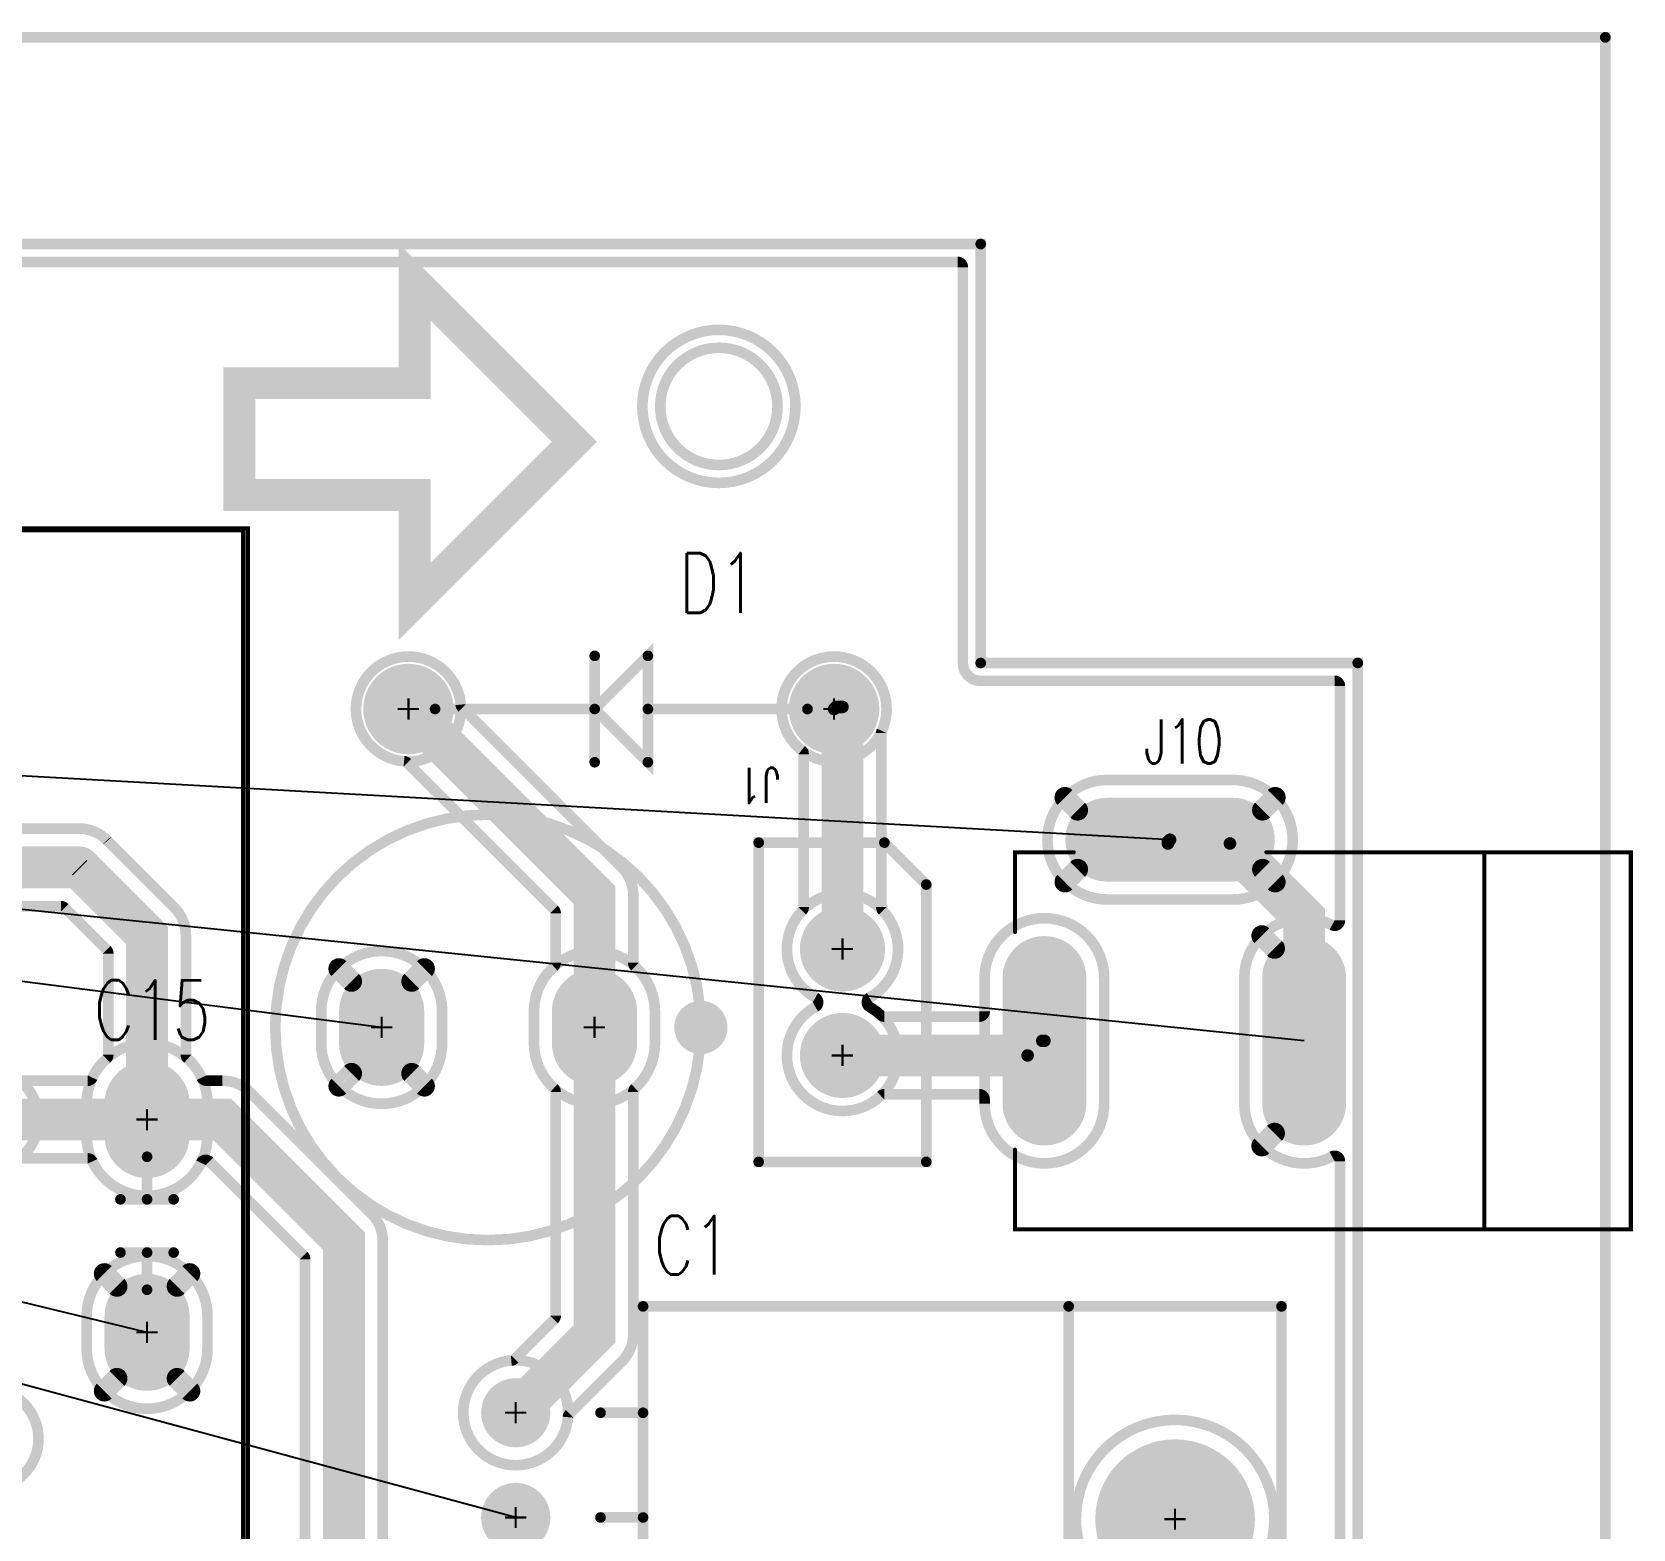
# Model space of a CAD drawing. Extents: x -6 to 155, y -5 to 91.
# Drawn here: x 101.35 to 139.57, y 55.33 to 91.06 of the extents above; entities that cross this region are included whole.
import ezdxf

# ---------------------------------------------------------------- set-up
doc = ezdxf.new("R2010")
doc.units = 0
for name, pattern in [('SIG_52', [2, 1, 1]), ('SIG_55', [2, 1, 1]), ('SIG_56', [2, 1, 1]), ('SIG_59', [2, 1, 1]), ('SIG_60', [2, 1, 1])]:
    doc.linetypes.add(name, pattern=pattern)
for name, color, linetype in [('2D_LINE_02', 4, 'CONTINUOUS'), ('2D_LINE_26', 3, 'CONTINUOUS'), ('2D_LINE_27', 6, 'CONTINUOUS'), ('BOARD_CUTOUT_00', 254, 'CONTINUOUS'), ('BOARD_OUTLINE_00', 254, 'CONTINUOUS'), ('COPPER_26', 3, 'CONTINUOUS'), ('DRIL_PLTE_THRU_01', 56, 'CONTINUOUS'), ('DRIL_PLTE_THRU_02', 136, 'CONTINUOUS'), ('DRIL_SYMBOL', 254, 'CONTINUOUS'), ('LINK_00', 6, 'CONTINUOUS'), ('PADS_BOT', 4, 'CONTINUOUS'), ('PADS_INNER', 2, 'CONTINUOUS'), ('PADS_TOP', 2, 'CONTINUOUS'), ('PART_NAME_01', 254, 'CONTINUOUS'), ('PART_TOP_2DLINE_00', 3, 'CONTINUOUS'), ('POUR_OUTLINE_01', 56, 'CONTINUOUS'), ('POUR_OUTLINE_02', 136, 'CONTINUOUS'), ('POUR_PADTHERM_02', 136, 'CONTINUOUS'), ('POUR_VOID_01', 56, 'CONTINUOUS'), ('POUR_VOID_02', 136, 'CONTINUOUS'), ('TRACE_01', 2, 'CONTINUOUS'), ('TRACE_02', 4, 'CONTINUOUS')]:
    doc.layers.add(name, color=color, linetype=linetype)
doc.styles.add('W0$12', font='simplex', dxfattribs={"width": 0.75})
doc.styles.add('W0$127', font='simplex', dxfattribs={"width": 0.75})
doc.styles.add('W0$2', font='simplex', dxfattribs={"width": 0.75})
doc.styles.add('W0$2032', font='simplex', dxfattribs={"width": 0.75})

# ---------------------------------------------------------------- blocks, each defined once
blk = doc.blocks.new('SMOOTH_0$254')
at = {"const_width": 0.127}
blk.add_lwpolyline([(-0.0635, 0, 1), (0.0635, 0, 1)], format="xyb", close=True, dxfattribs=at)
blk = doc.blocks.new('BOARD_16')
at = {"layer": 'BOARD_CUTOUT_00', "const_width": 0.254}
blk.add_lwpolyline([(196.35, -58.475, 1), (193.55, -58.475, 1)], format="xyb", close=True, dxfattribs=at)
at = {"layer": 'BOARD_OUTLINE_00', "const_width": 0.254}
blk.add_lwpolyline([(77.2, -62.6), (87.2, -62.6), (87.2, -54.6), (201.2, -54.6), (201.2, -64.6), (210.2, -64.6), (210.2, -132.26), (201.2, -132.26), (201.2, -140.6), (87.2, -140.6), (87.2, -132.6), (77.2, -132.6)], close=True, dxfattribs=at)
at = {"layer": 'BOARD_OUTLINE_00'}
for p in [(201.2, -54.6), (201.2, -64.6), (210.2, -64.6)]:
    blk.add_blockref('SMOOTH_0$254', p, dxfattribs=at)
blk = doc.blocks.new('SMOOTH_0$1')
at = {"const_width": 0.05}
blk.add_lwpolyline([(-0.025, 0, 1), (0.025, 0, 1)], format="xyb", close=True, dxfattribs=at)
blk = doc.blocks.new('DRAWING_17')
at = {"layer": '2D_LINE_02', "const_width": 0.1}
blk.add_lwpolyline([(0.545, 0), (78.475, 0), (78.475, -36.475), (0.545, -36.475)], close=True, dxfattribs=at)
at = {"layer": '2D_LINE_02'}
blk.add_blockref('SMOOTH_0$1', (78.475, 0), dxfattribs=at)
blk = doc.blocks.new('DRAWING_39')
at = {"layer": '2D_LINE_26', "const_width": 0.1}
blk.add_lwpolyline([(-2, 0), (78.475, 0), (78.475, -36.475), (-2, -36.475)], close=True, dxfattribs=at)
at = {"layer": '2D_LINE_26'}
blk.add_blockref('SMOOTH_0$1', (78.475, 0), dxfattribs=at)
blk = doc.blocks.new('DRAWING_40')
at = {"layer": '2D_LINE_27', "const_width": 0.254}
blk.add_lwpolyline([(6.5, -3.5), (151.5, -3.5), (151.5, -99.5), (6.5, -99.5)], close=True, dxfattribs=at)
at = {"layer": '2D_LINE_27'}
blk.add_blockref('SMOOTH_0$254', (151.5, -3.5), dxfattribs=at)
blk = doc.blocks.new('SMOOTH_0$762')
at = {"const_width": 0.381}
blk.add_lwpolyline([(-0.1905, 0, 1), (0.1905, 0, 1)], format="xyb", close=True, dxfattribs=at)
blk = doc.blocks.new('COPPER_42')
at = {"layer": 'COPPER_26', "const_width": 0.762}
blk.add_lwpolyline([(0, 0), (-3.81, 3.81), (-3.81, 1.4), (-8, 1.4), (-8, -1.27), (-3.81, -1.27), (-3.81, -3.81)], close=True, dxfattribs=at)
at = {"layer": 'COPPER_26'}
for p in [(-3.81, 3.81), (-8, 1.4), (-3.81, 1.4), (0, 0), (-8, -1.27), (-3.81, -1.27), (-3.81, -3.81)]:
    blk.add_blockref('SMOOTH_0$762', p, dxfattribs=at)
blk = doc.blocks.new('POUR_VOID_150')
at = {"layer": 'POUR_VOID_02', "const_width": 0.254}
blk.add_lwpolyline([(122.331, 51.5, 1), (124.709, 51.5, 1)], format="xyb", close=True, dxfattribs=at)
blk = doc.blocks.new('POUR_VOID_149')
at = {"layer": 'POUR_VOID_02', "const_width": 0.254}
blk.add_lwpolyline([(122.331, 43.88, 1), (124.709, 43.88, 1)], format="xyb", close=True, dxfattribs=at)
blk = doc.blocks.new('POUR_VOID_126')
at = {"layer": 'POUR_VOID_02', "const_width": 0.254}
blk.add_lwpolyline([(115.712, 58.447), (125.68, 58.447, -0.202402), (126.344, 58.167, 0.006709), (126.347, 58.164, -0.003354), (126.355, 58.155), (127.955, 56.555, -0.198912), (128.227, 55.9), (128.227, 53.045, 0.211779), (128.269, 52.95, -0.211779), (128.743, 51.881), (128.743, 51.119, -1), (125.857, 51.119), (125.857, 51.881, -0.211779), (126.331, 52.95, 0.211779), (126.373, 53.045), (126.373, 55.463, 0.198912), (126.336, 55.553), (125.333, 56.556, 0.198912), (125.243, 56.593), (115.5, 56.593, -0.026741)], format="xyb", dxfattribs=at)
blk = doc.blocks.new('POUR_VOID_125')
at = {"layer": 'POUR_VOID_02', "const_width": 0.254}
blk.add_lwpolyline([(128.743, 46.801), (128.743, 46.039, -1), (125.857, 46.039), (125.857, 46.801, -1)], format="xyb", close=True, dxfattribs=at)
blk = doc.blocks.new('POUR_VOID_120')
at = {"layer": 'POUR_VOID_02', "const_width": 0.254}
blk.add_lwpolyline([(132.287, 61.3, 1), (134.793, 61.3, 1)], format="xyb", close=True, dxfattribs=at)
blk = doc.blocks.new('POUR_VOID_119')
at = {"layer": 'POUR_VOID_02', "const_width": 0.254}
blk.add_lwpolyline([(134.343, 54.081), (134.343, 53.319, -1), (131.457, 53.319), (131.457, 54.081, -1)], format="xyb", close=True, dxfattribs=at)
blk = doc.blocks.new('POUR_VOID_114')
at = {"layer": 'POUR_VOID_02', "const_width": 0.254}
blk.add_lwpolyline([(139.123, 68.525, 1), (142.777, 68.525, 1)], format="xyb", close=True, dxfattribs=at)
blk = doc.blocks.new('POUR_VOID_113')
at = {"layer": 'POUR_VOID_02', "const_width": 0.254}
blk.add_lwpolyline([(139.423, 54.081), (139.423, 53.319, -1), (136.537, 53.319), (136.537, 54.081, -1)], format="xyb", close=True, dxfattribs=at)
blk = doc.blocks.new('POUR_VOID_112')
at = {"layer": 'POUR_VOID_02', "const_width": 0.254}
blk.add_lwpolyline([(134.847, 44.5, 1), (137.353, 44.5, 1)], format="xyb", close=True, dxfattribs=at)
blk = doc.blocks.new('POUR_VOID_107')
at = {"layer": 'POUR_VOID_02', "const_width": 0.254}
blk.add_lwpolyline([(142.447, 61.3, 1), (144.953, 61.3, 1)], format="xyb", close=True, dxfattribs=at)
blk = doc.blocks.new('POUR_VOID_106')
at = {"layer": 'POUR_VOID_02', "const_width": 0.254}
blk.add_lwpolyline([(143.254, 54.411, -3.847588), (144.546, 54.411, 0.587425), (144.546, 54.189, -3.847588), (143.254, 54.189, 0.587425)], format="xyb", close=True, dxfattribs=at)
blk = doc.blocks.new('POUR_VOID_102')
at = {"layer": 'POUR_VOID_02', "const_width": 0.254}
blk.add_lwpolyline([(153.22, 59.607, -1), (153.22, 56.753), (150.22, 56.753, -1), (150.22, 59.607)], format="xyb", close=True, dxfattribs=at)
blk = doc.blocks.new('POUR_VOID_101')
at = {"layer": 'POUR_VOID_02', "const_width": 0.254}
blk.add_lwpolyline([(150.147, 54.88), (150.147, 51.88, -1), (147.293, 51.88), (147.293, 54.88, -1)], format="xyb", close=True, dxfattribs=at)
blk = doc.blocks.new('POUR_VOID_100')
at = {"layer": 'POUR_VOID_02', "const_width": 0.254}
blk.add_lwpolyline([(149.47, 41.96, 1), (154.21, 41.96, 1)], format="xyb", close=True, dxfattribs=at)
blk = doc.blocks.new('POUR_OUTLINE_98')
at = {"layer": 'POUR_OUTLINE_02', "const_width": 0.254}
blk.add_lwpolyline([(33.754, -13.173), (146.646, -13.173, 0.414214), (146.773, -13.046), (146.773, -5.26, -0.414214), (147.2, -4.833), (155.646, -4.833, 0.414214), (155.773, -4.706), (155.773, 50.506, 0.564943), (155.587, 50.618, -0.564943), (153.493, 51.88), (153.493, 54.88, -0.564943), (155.587, 56.142, 0.564943), (155.773, 56.254), (155.773, 61.846, 0.414214), (155.646, 61.973), (147.2, 61.973, -0.414214), (146.773, 62.4), (146.773, 71.846, 0.414214), (146.646, 71.973), (33.754, 71.973, 0.414214)], format="xyb", dxfattribs=at)
for name in ['POUR_VOID_126', 'POUR_VOID_114', 'POUR_VOID_120', 'POUR_VOID_107', 'POUR_VOID_102', 'POUR_VOID_106', 'POUR_VOID_101', 'POUR_VOID_119', 'POUR_VOID_113', 'POUR_VOID_150', 'POUR_VOID_125', 'POUR_VOID_112', 'POUR_VOID_149', 'POUR_VOID_100']:
    blk.add_blockref(name, (0, 0))
blk = doc.blocks.new('POUR_PADTHERM_180')
at = {"layer": 'POUR_PADTHERM_02', "const_width": 0.25}
for points in [[(126.191, 47.733), (126.493, 47.431, 1), (126.67, 47.608), (126.368, 47.91, 1), (126.191, 47.733)], [(128.232, 47.91), (127.93, 47.608, 1), (128.107, 47.431), (128.409, 47.733, 1), (128.232, 47.91)], [(126.368, 44.93), (126.67, 45.232, 1), (126.493, 45.409), (126.191, 45.107, 1), (126.368, 44.93)], [(128.409, 45.107), (128.107, 45.409, 1), (127.93, 45.232), (128.232, 44.93, 1), (128.409, 45.107)]]:
    blk.add_lwpolyline(points, format="xyb", dxfattribs=at)
blk = doc.blocks.new('POUR_PADTHERM_202')
at = {"layer": 'POUR_PADTHERM_02', "const_width": 0.25}
for points in [[(131.791, 55.013), (132.093, 54.711, 1), (132.27, 54.888), (131.968, 55.19, 1), (131.791, 55.013)], [(133.832, 55.19), (133.53, 54.888, 1), (133.707, 54.711), (134.009, 55.013, 1), (133.832, 55.19)], [(131.968, 52.21), (132.27, 52.512, 1), (132.093, 52.689), (131.791, 52.387, 1), (131.968, 52.21)], [(134.009, 52.387), (133.707, 52.689, 1), (133.53, 52.512), (133.832, 52.21, 1), (134.009, 52.387)]]:
    blk.add_lwpolyline(points, format="xyb", dxfattribs=at)
blk = doc.blocks.new('POUR_PADTHERM_204')
at = {"layer": 'POUR_PADTHERM_02'}
for points in [[(136.1, 42.8255), (136.1, 42.8255, 1), (136.1, 42.8255), (136.1, 42.8255, 1), (136.1, 42.8255)], [(135.2745, 42), (135.2745, 42, 1), (135.2745, 42), (135.2745, 42, 1), (135.2745, 42)], [(136.9255, 42), (136.9255, 42, 1), (136.9255, 42), (136.9255, 42, 1), (136.9255, 42)], [(136.1, 41.1745), (136.1, 41.1745, 1), (136.1, 41.1745), (136.1, 41.1745, 1), (136.1, 41.1745)]]:
    blk.add_lwpolyline(points, format="xyb", dxfattribs=at)
blk = doc.blocks.new('POUR_PADTHERM_206')
at = {"layer": 'POUR_PADTHERM_02', "const_width": 0.25}
for points in [[(149.123, 59.101), (149.424, 58.799, 1), (149.601, 58.976), (149.299, 59.278, 1), (149.123, 59.101)], [(154.141, 59.278), (153.839, 58.976, 1), (154.015, 58.799), (154.317, 59.101, 1), (154.141, 59.278)], [(149.299, 57.083), (149.601, 57.385, 1), (149.424, 57.561), (149.123, 57.259, 1), (149.299, 57.083)], [(154.317, 57.259), (154.015, 57.561, 1), (153.839, 57.385), (154.141, 57.083, 1), (154.317, 57.259)]]:
    blk.add_lwpolyline(points, format="xyb", dxfattribs=at)
blk = doc.blocks.new('POUR_PADTHERM_207')
at = {"layer": 'POUR_PADTHERM_02', "const_width": 0.25}
for points in [[(153.822, 55.801), (154.124, 55.499, 1), (154.301, 55.675), (153.999, 55.977, 1), (153.822, 55.801)], [(153.999, 50.783), (154.301, 51.085, 1), (154.124, 51.261), (153.822, 50.959, 1), (153.999, 50.783)]]:
    blk.add_lwpolyline(points, format="xyb", dxfattribs=at)
blk = doc.blocks.new('POUR_HEADER_0')
for name in ['POUR_OUTLINE_98', 'POUR_PADTHERM_206', 'POUR_PADTHERM_207', 'POUR_PADTHERM_202', 'POUR_PADTHERM_180', 'POUR_PADTHERM_204']:
    blk.add_blockref(name, (-33.2, -64.3))
blk = doc.blocks.new('POUR_VOID_61')
at = {"layer": 'POUR_VOID_01', "const_width": 0.254}
blk.add_lwpolyline([(144.663, 30.981), (144.663, 30.219, -0.493238), (142.846, 28.825, 0.268029), (142.723, 28.792), (141.055, 27.125, -0.198912), (140.4, 26.853), (138.318, 26.853, 0.289662), (138.204, 26.78, -0.362164), (136.526, 26.005, 0.268029), (136.403, 25.972), (136.175, 25.745, -0.198912), (135.52, 25.473), (127.957, 25.473, 0.198912), (127.867, 25.436), (126.284, 23.853, 0.198912), (126.247, 23.763), (126.247, 22.888, 0.161887), (126.272, 22.812, -1.208665), (124.173, 21.788, 0.764635), (123.927, 21.788, -0.187436), (123.416, 21.095, 0.257032), (123.357, 20.988), (123.357, 20.526, 0.198912), (123.394, 20.436), (123.89, 19.941, 0.198912), (123.98, 19.904), (125.062, 19.904, -0.414214), (125.489, 19.477), (125.489, 19.419, 0.414214), (125.616, 19.292), (125.884, 19.292, 0.414214), (126.011, 19.419), (126.011, 19.477, -0.414214), (126.438, 19.904), (127.962, 19.904, -0.414214), (128.389, 19.477), (128.389, 17.953, -0.414214), (127.962, 17.525), (126.438, 17.525, -0.414214), (126.011, 17.953), (126.011, 18.01, 0.414214), (125.884, 18.137), (125.616, 18.137, 0.414214), (125.489, 18.01), (125.489, 17.953, -0.414214), (125.062, 17.525), (123.538, 17.525, -0.011297), (123.519, 17.526, 0.684644), (123.423, 17.309), (124.221, 16.512, 0.198912), (124.311, 16.475), (125.062, 16.475, -0.414214), (125.489, 16.047), (125.489, 14.524, -0.414214), (125.062, 14.096), (123.538, 14.096, -0.414214), (123.111, 14.524), (123.111, 15.654, 0.198912), (123.074, 15.744), (121.35, 17.468, 0.086184), (121.314, 17.493, -1.420303), (122.282, 18.461, 0.086184), (122.307, 18.425), (122.895, 17.838, 0.684644), (123.111, 17.933, -0.011297), (123.111, 17.953), (123.111, 19.035, 0.198912), (123.074, 19.125), (122.519, 19.679, 0.066102), (122.493, 19.7, -0.268546), (122.203, 20.2), (122.203, 20.988, 0.257032), (122.144, 21.095, -0.187436), (121.633, 21.788, 0.764635), (121.387, 21.788, -0.187436), (120.876, 21.095, 0.257032), (120.817, 20.988), (120.817, 20.355, -0.198912), (120.648, 19.946), (119.726, 19.025, 0.198912), (119.689, 18.935), (119.689, 18.294, 0.198912), (119.726, 18.204), (121.908, 16.023, -0.198912), (122.077, 15.614), (122.077, 14.092, 0.198912), (122.114, 14.002), (122.702, 13.414, 0.198912), (122.792, 13.377), (133.269, 13.377, 0.414214), (133.396, 13.504), (133.396, 13.562, -0.414214), (133.823, 13.989), (135.347, 13.989, -0.414214), (135.775, 13.562), (135.775, 12.038, -0.414214), (135.347, 11.611), (133.823, 11.611, -0.414214), (133.396, 12.038), (133.396, 12.096, 0.414214), (133.269, 12.223), (122.5, 12.223, -0.198912), (122.092, 12.392), (121.092, 13.392, -0.198912), (120.923, 13.8), (120.923, 15.323, 0.198912), (120.886, 15.413), (118.91, 17.388, 0.198912), (118.82, 17.425), (117.738, 17.425, -0.414214), (117.311, 17.852), (117.311, 17.91, 0.414214), (117.184, 18.037), (116.716, 18.037, 0.414214), (116.589, 17.91), (116.589, 17.852, -0.414214), (116.162, 17.425), (114.638, 17.425, -0.414214), (114.211, 17.852), (114.211, 19.377, -0.414214), (114.638, 19.804), (116.162, 19.804, -0.414214), (116.589, 19.377), (116.589, 19.319, 0.414214), (116.716, 19.192), (117.184, 19.192, 0.414214), (117.311, 19.319), (117.311, 19.377, -0.414214), (117.738, 19.804), (118.82, 19.804, 0.198912), (118.91, 19.841), (119.626, 20.556, 0.198912), (119.663, 20.646), (119.663, 20.988, 0.257032), (119.604, 21.095, -0.158862), (119.134, 21.663, 0.827623), (118.889, 21.617), (118.889, 21.338, -0.414214), (118.462, 20.911), (116.938, 20.911, -0.414214), (116.511, 21.338), (116.511, 22.42, 0.198912), (116.474, 22.51), (115.777, 23.207, 0.310382), (115.635, 23.233, -0.104987), (115.462, 23.196), (113.938, 23.196, -0.414214), (113.511, 23.623), (113.511, 24.706, 0.198912), (113.474, 24.796), (111.992, 26.277, -0.198912), (111.823, 26.686), (111.823, 31.415, -0.198912), (111.992, 31.823), (113.277, 33.108, -0.198912), (113.686, 33.277), (117.708, 33.277, 0.198912), (117.798, 33.314), (118.986, 34.502, 0.198912), (119.023, 34.592), (119.023, 38.808, 0.198912), (118.986, 38.898), (117.158, 40.726, 0.198912), (117.068, 40.763), (117.012, 40.763, 0.257032), (116.905, 40.704, -0.187436), (116.212, 40.193, 0.764635), (116.212, 39.947, -7.497387), (115.588, 39.947, 0.764635), (115.588, 40.193, -0.764634), (115.588, 42.487, 0.764635), (115.588, 42.733, -0.764634), (115.588, 45.027, 0.764635), (115.588, 45.273, -7.497387), (116.212, 45.273, 0.764635), (116.212, 45.027, -0.764634), (116.212, 42.733, 0.764635), (116.212, 42.487, -0.187436), (116.905, 41.976, 0.257032), (117.012, 41.917), (117.36, 41.917, -0.198912), (117.768, 41.748), (120.008, 39.508, -0.198912), (120.177, 39.1), (120.177, 34.3, -0.198912), (120.008, 33.892), (118.408, 32.292, -0.198912), (118, 32.123), (113.977, 32.123, 0.198912), (113.887, 32.086), (113.014, 31.213, 0.198912), (112.977, 31.123), (112.977, 26.977, 0.198912), (113.014, 26.887), (114.29, 25.612, 0.198912), (114.38, 25.575), (115.462, 25.575, -0.414214), (115.889, 25.148), (115.889, 24.78, 0.198912), (115.926, 24.69), (117.29, 23.326, 0.198912), (117.38, 23.289), (118.462, 23.289, -0.414214), (118.889, 22.862), (118.889, 22.583, 0.827623), (119.134, 22.537, -0.361639), (120.469, 23.267, 0.740503), (120.583, 23.481), (116.864, 27.2, 0.198912), (116.774, 27.237), (116.016, 27.237, 0.414214), (115.889, 27.11), (115.889, 27.052, -0.414214), (115.462, 26.625), (113.938, 26.625, -0.414214), (113.511, 27.052), (113.511, 28.576, -0.414214), (113.938, 29.004), (115.462, 29.004, -0.414214), (115.889, 28.576), (115.889, 28.519, 0.414214), (116.016, 28.392), (117.066, 28.392, -0.043622), (117.166, 28.383, 0.20296), (117.262, 28.405, 0.202959), (117.326, 28.329, -0.079392), (117.474, 28.223), (122.402, 23.294, 0.257031), (122.519, 23.26, -0.401311), (123.927, 22.412, 0.764635), (124.173, 22.412, -0.094476), (124.368, 22.812, 0.161887), (124.393, 22.888), (124.393, 24.2, -0.198912), (124.665, 24.855), (126.865, 27.055, -0.198912), (127.52, 27.327), (135.083, 27.327, 0.198912), (135.173, 27.364), (135.42, 27.611, 0.198912), (135.457, 27.701), (135.457, 28.161, -0.799842), (138.204, 28.78, 0.289662), (138.318, 28.707), (139.963, 28.707, 0.198912), (140.053, 28.744), (141.74, 30.431, 0.198912), (141.777, 30.521), (141.777, 30.679, 0.198912), (141.74, 30.769), (135.445, 37.065, -0.198912), (135.173, 37.72), (135.173, 38.366, 0.414214), (135.046, 38.493), (133.378, 38.493, 0.274222), (133.266, 38.427, -0.776655), (130.557, 39.119), (130.557, 39.881, -0.211779), (131.031, 40.95, 0.211779), (131.073, 41.045), (131.073, 48.163, 0.198912), (131.036, 48.253), (128.79, 50.499, 0.510166), (128.587, 50.467, -0.623255), (125.996, 50.5, 0.289662), (125.882, 50.573), (124.308, 50.573, 0.161887), (124.232, 50.548, -1.996199), (124.232, 52.452, 0.161887), (124.308, 52.427), (125.882, 52.427, 0.289662), (125.996, 52.5, -0.632384), (128.604, 52.5, 0.289662), (128.718, 52.427), (129.1, 52.427, -0.198912), (129.755, 52.155), (132.655, 49.255, -0.198912), (132.927, 48.6), (132.927, 41.045, 0.211779), (132.969, 40.95, -0.112334), (133.336, 40.426, 0.304815), (133.454, 40.347), (135.21, 40.347, 0.177126), (135.292, 40.377, -0.91919), (137.057, 38.612, 0.177126), (137.027, 38.53), (137.027, 38.157, 0.198912), (137.064, 38.067), (142.723, 32.408, 0.268029), (142.846, 32.375, -0.493238)], format="xyb", close=True, dxfattribs=at)
blk = doc.blocks.new('POUR_VOID_51')
at = {"layer": 'POUR_VOID_01', "const_width": 0.254}
blk.add_lwpolyline([(134.343, 54.081), (134.343, 53.319, -1), (131.457, 53.319), (131.457, 54.081, -1)], format="xyb", close=True, dxfattribs=at)
blk = doc.blocks.new('POUR_VOID_48')
at = {"layer": 'POUR_VOID_01', "const_width": 0.254}
blk.add_lwpolyline([(122.331, 43.88, 1), (124.709, 43.88, 1)], format="xyb", close=True, dxfattribs=at)
blk = doc.blocks.new('POUR_VOID_46')
at = {"layer": 'POUR_VOID_01', "const_width": 0.254}
blk.add_lwpolyline([(128.743, 46.801), (128.743, 46.039, -1), (125.857, 46.039), (125.857, 46.801, -1)], format="xyb", close=True, dxfattribs=at)
blk = doc.blocks.new('POUR_VOID_28')
at = {"layer": 'POUR_VOID_01', "const_width": 0.254}
blk.add_lwpolyline([(139.123, 68.525, 1), (142.777, 68.525, 1)], format="xyb", close=True, dxfattribs=at)
blk = doc.blocks.new('POUR_VOID_27')
at = {"layer": 'POUR_VOID_01', "const_width": 0.254}
blk.add_lwpolyline([(139.423, 54.081), (139.423, 53.319, -0.211779), (138.949, 52.25, 0.211779), (138.907, 52.155), (138.907, 46.38, -0.198912), (138.635, 45.725), (137.385, 44.474, 0.177127), (137.348, 44.395, -2.153226), (135.995, 45.748, 0.177127), (136.074, 45.785), (137.016, 46.727, 0.198912), (137.053, 46.817), (137.053, 52.155, 0.211779), (137.011, 52.25, -0.211779), (136.537, 53.319), (136.537, 54.081, -0.211779), (137.011, 55.15, 0.211779), (137.053, 55.245), (137.053, 56.423, 0.198912), (137.016, 56.513), (133.514, 60.015, 0.177127), (133.435, 60.052, -2.153226), (134.788, 61.405, 0.177127), (134.825, 61.326), (138.635, 57.515, -0.198912), (138.907, 56.86), (138.907, 55.245, 0.211779), (138.949, 55.15, -0.211779)], format="xyb", close=True, dxfattribs=at)
blk = doc.blocks.new('POUR_VOID_26')
at = {"layer": 'POUR_VOID_01', "const_width": 0.254}
blk.add_lwpolyline([(153.22, 59.607, -1), (153.22, 56.753), (150.22, 56.753, -1), (150.22, 59.607)], format="xyb", close=True, dxfattribs=at)
blk = doc.blocks.new('POUR_VOID_25')
at = {"layer": 'POUR_VOID_01', "const_width": 0.254}
blk.add_lwpolyline([(150.147, 54.88), (150.147, 51.88, -1), (147.293, 51.88), (147.293, 51.976, 0.414214), (147.166, 52.103), (144.902, 52.103, 0.192296), (144.814, 52.068, -1.134293), (143.254, 54.189, 0.587425), (143.254, 54.411, -0.489904), (142.938, 56.484, 0.192296), (142.973, 56.572), (142.973, 60.217, 0.229729), (142.925, 60.316, -2.058984), (144.839, 60.778, 0.10788), (144.827, 60.725), (144.827, 56.572, 0.192296), (144.862, 56.484, -0.489904), (144.546, 54.411, 0.587425), (144.546, 54.189, -0.062922), (144.814, 53.992, 0.192296), (144.902, 53.957), (147.166, 53.957, 0.414214), (147.293, 54.084), (147.293, 54.88, -1)], format="xyb", close=True, dxfattribs=at)
blk = doc.blocks.new('POUR_VOID_24')
at = {"layer": 'POUR_VOID_01', "const_width": 0.254}
blk.add_lwpolyline([(149.47, 41.96, 1), (154.21, 41.96, 1)], format="xyb", close=True, dxfattribs=at)
blk = doc.blocks.new('POUR_OUTLINE_22')
at = {"layer": 'POUR_OUTLINE_01', "const_width": 0.254}
blk.add_lwpolyline([(33.754, -13.173), (146.646, -13.173, 0.414214), (146.773, -13.046), (146.773, -5.26, -0.414214), (147.2, -4.833), (155.646, -4.833, 0.414214), (155.773, -4.706), (155.773, 50.506, 0.564943), (155.587, 50.618, -0.564943), (153.493, 51.88), (153.493, 54.88, -0.564943), (155.587, 56.142, 0.564943), (155.773, 56.254), (155.773, 61.846, 0.414214), (155.646, 61.973), (147.2, 61.973, -0.414214), (146.773, 62.4), (146.773, 71.846, 0.414214), (146.646, 71.973), (33.754, 71.973, 0.414214)], format="xyb", dxfattribs=at)
for name in ['POUR_VOID_28', 'POUR_VOID_27', 'POUR_VOID_25', 'POUR_VOID_26', 'POUR_VOID_51', 'POUR_VOID_61', 'POUR_VOID_46', 'POUR_VOID_48', 'POUR_VOID_24']:
    blk.add_blockref(name, (0, 0))
blk = doc.blocks.new('POUR_HEADER_1')
blk.add_blockref('POUR_OUTLINE_22', (-32.3, -65.7))
blk = doc.blocks.new('PART_BODY_TOP_18')
at = {"layer": 'PART_TOP_2DLINE_00', "const_width": 0.1}
for points in [[(-2.599944, 0.700024), (-4.500118, 0.700024), (-4.500118, -13.999972), (4.500118, -13.999972), (4.500118, -5.299964)], [(4.500118, -0.700024), (4.500118, 0.700024), (2.599944, 0.700024)], [(-4.500118, -10.500106), (4.500118, -10.500106)]]:
    blk.add_lwpolyline(points, dxfattribs=at)
at = {"layer": 'PART_TOP_2DLINE_00'}
for p in [(-4.500118, 0.700024), (-2.599944, 0.700024), (2.599944, 0.700024), (4.500118, 0.700024), (4.500118, -0.700024), (4.500118, -5.299964), (-4.500118, -10.500106), (4.500118, -10.500106), (-4.500118, -13.999972), (4.500118, -13.999972)]:
    blk.add_blockref('SMOOTH_0$1', p, dxfattribs=at)
blk = doc.blocks.new('DRIL_SLOT_0003900137000000000')
at = {"const_width": 0.5}
blk.add_lwpolyline([(-1.25, -0.25), (1.25, -0.25, 1), (1.25, 0.25), (-1.25, 0.25, 1)], format="xyb", close=True, dxfattribs=at)
blk = doc.blocks.new('PAD_0')
at = {"const_width": 1}
blk.add_lwpolyline([(-1.5, -0.5), (1.5, -0.5, 1), (1.5, 0.5), (-1.5, 0.5, 1)], format="xyb", close=True, dxfattribs=at)
blk = doc.blocks.new('STK_TOP_8')
at = {"layer": 'DRIL_PLTE_THRU_01'}
blk.add_blockref('DRIL_SLOT_0003900137000000000', (0, 0), dxfattribs=at)
at = {"layer": 'DRIL_PLTE_THRU_02'}
blk.add_blockref('DRIL_SLOT_0003900137000000000', (0, 0), dxfattribs=at)
at = {"layer": 'PADS_BOT'}
blk.add_blockref('PAD_0', (0, 0), dxfattribs=at)
at = {"layer": 'PADS_INNER'}
blk.add_blockref('PAD_0', (0, 0), dxfattribs=at)
at = {"layer": 'PADS_TOP'}
blk.add_blockref('PAD_0', (0, 0), dxfattribs=at)
blk = doc.blocks.new('DRIL_SLOT_0003900137000000900')
at = {"const_width": 0.5}
blk.add_lwpolyline([(0.25, -1.25), (0.25, 1.25, 1), (-0.25, 1.25), (-0.25, -1.25, 1)], format="xyb", close=True, dxfattribs=at)
blk = doc.blocks.new('STK_TOP_9')
at = {"layer": 'DRIL_PLTE_THRU_01'}
blk.add_blockref('DRIL_SLOT_0003900137000000900', (0, 0), dxfattribs=at)
at = {"layer": 'DRIL_PLTE_THRU_02'}
blk.add_blockref('DRIL_SLOT_0003900137000000900', (0, 0), dxfattribs=at)
at = {"layer": 'PADS_BOT', "rotation": 90}
blk.add_blockref('PAD_0', (0, 0), dxfattribs=at)
at = {"layer": 'PADS_INNER', "rotation": 90}
blk.add_blockref('PAD_0', (0, 0), dxfattribs=at)
at = {"layer": 'PADS_TOP', "rotation": 90}
blk.add_blockref('PAD_0', (0, 0), dxfattribs=at)
blk = doc.blocks.new('SYM_TOP_3')
for name, p in [('STK_TOP_8', (0, 0)), ('PART_BODY_TOP_18', (0, 0)), ('STK_TOP_9', (4.800092, -2.999994)), ('STK_TOP_8', (0, -6.199886))]:
    blk.add_blockref(name, p)
blk = doc.blocks.new('PART_TOP_0')
blk.add_blockref('SYM_TOP_3', (0, 0))
at = {"layer": 'PART_NAME_01', "style": 'W0$2', "width": 0.75}
blk.add_text('J10', height=1.05, rotation=270, dxfattribs=at).set_placement((6.62, -2.38))
blk = doc.blocks.new('PART_BODY_TOP_25')
at = {"layer": 'PART_TOP_2DLINE_00', "const_width": 0.254}
blk.add_lwpolyline([(-2.54, 3.04), (7.62, 3.04), (7.62, 18.28), (-2.54, 18.28)], close=True, dxfattribs=at)
for points in [[(-2.54, 13.2), (7.62, 13.2)], [(0, 2.024), (0, 3.04)], [(2.5, 2.024), (2.5, 3.04)], [(5.08, 2.024), (5.08, 3.04)]]:
    blk.add_lwpolyline(points, dxfattribs=at)
at = {"layer": 'PART_TOP_2DLINE_00'}
for p in [(-2.54, 18.28), (7.62, 18.28), (-2.54, 13.2), (7.62, 13.2), (-2.54, 3.04), (0, 3.04), (2.5, 3.04), (5.08, 3.04), (7.62, 3.04), (0, 2.024), (2.5, 2.024), (5.08, 2.024)]:
    blk.add_blockref('SMOOTH_0$254', p, dxfattribs=at)
blk = doc.blocks.new('DRIL_SYMBOL_1$0414')
at = {"layer": 'DRIL_SYMBOL', "const_width": 0.0508}
for points in [[(-0.254, 0), (0.254, 0)], [(0, -0.254), (0, 0.254)]]:
    blk.add_lwpolyline(points, dxfattribs=at)
blk = doc.blocks.new('DRIL_HOLE_1$0414')
at = {"const_width": 0.5207}
blk.add_lwpolyline([(-0.26035, 0, 1), (0.26035, 0, 1)], format="xyb", close=True, dxfattribs=at)
blk.add_blockref('DRIL_SYMBOL_1$0414', (0, 0))
blk = doc.blocks.new('PAD_7')
at = {"const_width": 0.8255}
blk.add_lwpolyline([(0, -0.41275, 1), (0, 0.41275, 1)], format="xyb", close=True, dxfattribs=at)
blk = doc.blocks.new('STK_TOP_10')
at = {"layer": 'DRIL_PLTE_THRU_01'}
blk.add_blockref('DRIL_HOLE_1$0414', (0, 0), dxfattribs=at)
at = {"layer": 'DRIL_PLTE_THRU_02'}
blk.add_blockref('DRIL_HOLE_1$0414', (0, 0), dxfattribs=at)
at = {"layer": 'PADS_BOT'}
blk.add_blockref('PAD_7', (0, 0), dxfattribs=at)
at = {"layer": 'PADS_INNER'}
blk.add_blockref('PAD_7', (0, 0), dxfattribs=at)
at = {"layer": 'PADS_TOP'}
blk.add_blockref('PAD_7', (0, 0), dxfattribs=at)
blk = doc.blocks.new('DRIL_SYMBOL_3$81')
at = {"layer": 'DRIL_SYMBOL', "const_width": 0.0508}
for points in [[(-0.254, 0), (0.254, 0)], [(0, -0.254), (0, 0.254)]]:
    blk.add_lwpolyline(points, dxfattribs=at)
blk = doc.blocks.new('DRIL_HOLE_3$81')
at = {"const_width": 1.905}
blk.add_lwpolyline([(-0.9525, 0, 1), (0.9525, 0, 1)], format="xyb", close=True, dxfattribs=at)
blk.add_blockref('DRIL_SYMBOL_3$81', (0, 0))
blk = doc.blocks.new('PAD_8')
at = {"const_width": 1.905}
blk.add_lwpolyline([(0, -0.9525, 1), (0, 0.9525, 1)], format="xyb", close=True, dxfattribs=at)
blk = doc.blocks.new('STK_TOP_11')
at = {"layer": 'DRIL_PLTE_THRU_01'}
blk.add_blockref('DRIL_HOLE_3$81', (0, 0), dxfattribs=at)
at = {"layer": 'DRIL_PLTE_THRU_02'}
blk.add_blockref('DRIL_HOLE_3$81', (0, 0), dxfattribs=at)
at = {"layer": 'PADS_BOT'}
blk.add_blockref('PAD_8', (0, 0), dxfattribs=at)
at = {"layer": 'PADS_INNER'}
blk.add_blockref('PAD_8', (0, 0), dxfattribs=at)
at = {"layer": 'PADS_TOP'}
blk.add_blockref('PAD_8', (0, 0), dxfattribs=at)
blk = doc.blocks.new('SYM_TOP_10')
for name, p in [('PART_BODY_TOP_25', (0, 0)), ('STK_TOP_11', (2.54, 15.74)), ('STK_TOP_10', (0, 0)), ('STK_TOP_10', (2.5, 0)), ('STK_TOP_10', (5.08, 0))]:
    blk.add_blockref(name, p)
blk = doc.blocks.new('PART_TOP_8')
blk.add_blockref('SYM_TOP_10', (0, 0))
at = {"layer": 'PART_NAME_01', "style": 'W0$2', "width": 0.75}
blk.add_text('U1', height=1.05, rotation=90, dxfattribs=at).set_placement((9.8, 15.4))
blk = doc.blocks.new('PART_BODY_TOP_32')
at = {"layer": 'PART_TOP_2DLINE_00', "const_width": 0.254}
blk.add_lwpolyline([(3.81, 2), (3.81, -2), (-3.81, -2), (-3.81, 1), (-2.81, 2)], close=True, dxfattribs=at)
at = {"layer": 'PART_TOP_2DLINE_00'}
for p in [(-2.81, 2), (3.81, 2), (-3.81, 1), (-3.81, -2), (3.81, -2)]:
    blk.add_blockref('SMOOTH_0$254', p, dxfattribs=at)
blk = doc.blocks.new('DRIL_SYMBOL_0$9398')
at = {"layer": 'DRIL_SYMBOL', "const_width": 0.0508}
for points in [[(-0.254, 0), (0.254, 0)], [(0, -0.254), (0, 0.254)]]:
    blk.add_lwpolyline(points, dxfattribs=at)
blk = doc.blocks.new('DRIL_HOLE_0$9398')
at = {"const_width": 0.4699}
blk.add_lwpolyline([(-0.23495, 0, 1), (0.23495, 0, 1)], format="xyb", close=True, dxfattribs=at)
blk.add_blockref('DRIL_SYMBOL_0$9398', (0, 0))
blk = doc.blocks.new('PAD_3')
at = {"const_width": 1.016}
blk.add_lwpolyline([(0, -0.508, 1), (0, 0.508, 1)], format="xyb", close=True, dxfattribs=at)
blk = doc.blocks.new('PAD_10')
at = {"const_width": 0.9}
blk.add_lwpolyline([(0, -0.45, 1), (0, 0.45, 1)], format="xyb", close=True, dxfattribs=at)
blk = doc.blocks.new('STK_TOP_18')
at = {"layer": 'DRIL_PLTE_THRU_01'}
blk.add_blockref('DRIL_HOLE_0$9398', (0, 0), dxfattribs=at)
at = {"layer": 'DRIL_PLTE_THRU_02'}
blk.add_blockref('DRIL_HOLE_0$9398', (0, 0), dxfattribs=at)
at = {"layer": 'PADS_BOT'}
blk.add_blockref('PAD_10', (0, 0), dxfattribs=at)
at = {"layer": 'PADS_INNER'}
blk.add_blockref('PAD_3', (0, 0), dxfattribs=at)
at = {"layer": 'PADS_TOP'}
blk.add_blockref('PAD_10', (0, 0), dxfattribs=at)
blk = doc.blocks.new('SYM_TOP_17')
for name, p in [('PART_BODY_TOP_32', (0, 0)), ('STK_TOP_18', (-1.27, 0)), ('STK_TOP_18', (1.27, 0))]:
    blk.add_blockref(name, p)
blk = doc.blocks.new('PART_TOP_9')
blk.add_blockref('SYM_TOP_17', (0, 0))
at = {"layer": 'PART_NAME_01', "style": 'W0$12', "width": 0.75}
blk.add_text('J1', height=0.84, rotation=270, dxfattribs=at).set_placement((-5.6, -1.5))
blk = doc.blocks.new('PART_BODY_TOP_30')
at = {"layer": 'PART_TOP_2DLINE_00', "const_width": 0.254}
for points in [[(5.715, 0), (4.445, 1.27), (4.445, -1.27), (5.715, 0)], [(5.715, 1.27), (5.715, -1.27)], [(4.445, 0), (0.635, 0)], [(5.715, 0), (9.525, 0)]]:
    blk.add_lwpolyline(points, dxfattribs=at)
at = {"layer": 'PART_TOP_2DLINE_00'}
for p in [(4.445, 1.27), (5.715, 1.27), (0.635, 0), (4.445, 0), (5.715, 0), (5.715, 0), (5.715, 0), (9.525, 0), (4.445, -1.27), (5.715, -1.27)]:
    blk.add_blockref('SMOOTH_0$254', p, dxfattribs=at)
blk = doc.blocks.new('PAD_11')
at = {"const_width": 1.0795}
blk.add_lwpolyline([(0, -0.53975, 1), (0, 0.53975, 1)], format="xyb", close=True, dxfattribs=at)
blk = doc.blocks.new('STK_TOP_41')
at = {"layer": 'DRIL_PLTE_THRU_01'}
blk.add_blockref('DRIL_HOLE_1$0414', (0, 0), dxfattribs=at)
at = {"layer": 'DRIL_PLTE_THRU_02'}
blk.add_blockref('DRIL_HOLE_1$0414', (0, 0), dxfattribs=at)
at = {"layer": 'PADS_BOT'}
blk.add_blockref('PAD_7', (0, 0), dxfattribs=at)
at = {"layer": 'PADS_INNER'}
blk.add_blockref('PAD_11', (0, 0), dxfattribs=at)
at = {"layer": 'PADS_TOP'}
blk.add_blockref('PAD_7', (0, 0), dxfattribs=at)
blk = doc.blocks.new('SYM_TOP_15')
for name, p in [('PART_BODY_TOP_30', (0, 0)), ('STK_TOP_41', (0, 0)), ('STK_TOP_41', (10.16, 0))]:
    blk.add_blockref(name, p)
blk = doc.blocks.new('PART_TOP_10')
blk.add_blockref('SYM_TOP_15', (0, 0))
at = {"layer": 'PART_NAME_01', "style": 'W0$2032', "width": 0.75}
blk.add_text('D1', height=1.4224, rotation=180, dxfattribs=at).set_placement((3.7, -2.3))
blk = doc.blocks.new('PART_BODY_TOP_34')
at = {"layer": 'PART_TOP_2DLINE_00', "const_width": 0.254}
for points in [[(-2.54, 0, 1), (7.62, 0, 1)], [(7.112, 0, 1), (8.128, 0, 1)], [(7.239, 0, 1), (8.001, 0, 1)], [(7.366, 0, 1), (7.874, 0, 1)], [(7.493, 0, 1), (7.747, 0, 1)]]:
    blk.add_lwpolyline(points, format="xyb", close=True, dxfattribs=at)
blk = doc.blocks.new('DRIL_SYMBOL_1$0668')
at = {"layer": 'DRIL_SYMBOL', "const_width": 0.0508}
for points in [[(-0.254, 0), (0.254, 0)], [(0, -0.254), (0, 0.254)]]:
    blk.add_lwpolyline(points, dxfattribs=at)
blk = doc.blocks.new('DRIL_HOLE_1$0668')
at = {"const_width": 0.5334}
blk.add_lwpolyline([(-0.2667, 0, 1), (0.2667, 0, 1)], format="xyb", close=True, dxfattribs=at)
blk.add_blockref('DRIL_SYMBOL_1$0668', (0, 0))
blk = doc.blocks.new('PAD_1')
at = {"const_width": 0.762}
blk.add_lwpolyline([(0, -0.381, 1), (0, 0.381, 1)], format="xyb", close=True, dxfattribs=at)
blk = doc.blocks.new('PAD_12')
at = {"const_width": 1.016}
blk.add_lwpolyline([(-0.381, -0.508), (0.381, -0.508, 1), (0.381, 0.508), (-0.381, 0.508, 1)], format="xyb", close=True, dxfattribs=at)
blk = doc.blocks.new('STK_TOP_48')
at = {"layer": 'DRIL_PLTE_THRU_01'}
blk.add_blockref('DRIL_HOLE_1$0668', (0, 0), dxfattribs=at)
at = {"layer": 'DRIL_PLTE_THRU_02'}
blk.add_blockref('DRIL_HOLE_1$0668', (0, 0), dxfattribs=at)
at = {"layer": 'PADS_BOT', "rotation": 90}
blk.add_blockref('PAD_12', (0, 0), dxfattribs=at)
at = {"layer": 'PADS_INNER'}
blk.add_blockref('PAD_1', (0, 0), dxfattribs=at)
at = {"layer": 'PADS_TOP', "rotation": 90}
blk.add_blockref('PAD_12', (0, 0), dxfattribs=at)
blk = doc.blocks.new('SYM_TOP_19')
for name, p in [('PART_BODY_TOP_34', (0, 0)), ('STK_TOP_48', (0, 0)), ('STK_TOP_48', (5.08, 0))]:
    blk.add_blockref(name, p)
blk = doc.blocks.new('PART_TOP_12')
blk.add_blockref('SYM_TOP_19', (0, 0))
at = {"layer": 'PART_NAME_01', "style": 'W0$127', "width": 0.75}
blk.add_text('C1', height=1.4, dxfattribs=at).set_placement((6.5, -5.9))
blk = doc.blocks.new('PART_BODY_TOP_33')
at = {"layer": 'PART_TOP_2DLINE_00', "const_width": 0.254}
for points in [[(1.905, 0.635), (1.905, -0.635)], [(3.175, 0.635), (3.175, -0.635)], [(0.889, 0), (1.905, 0)], [(3.175, 0), (4.064, 0)]]:
    blk.add_lwpolyline(points, dxfattribs=at)
at = {"layer": 'PART_TOP_2DLINE_00'}
for p in [(1.905, 0.635), (3.175, 0.635), (0.889, 0), (1.905, 0), (3.175, 0), (4.064, 0), (1.905, -0.635), (3.175, -0.635)]:
    blk.add_blockref('SMOOTH_0$254', p, dxfattribs=at)
blk = doc.blocks.new('STK_TOP_45')
at = {"layer": 'DRIL_PLTE_THRU_01'}
blk.add_blockref('DRIL_HOLE_1$0668', (0, 0), dxfattribs=at)
at = {"layer": 'DRIL_PLTE_THRU_02'}
blk.add_blockref('DRIL_HOLE_1$0668', (0, 0), dxfattribs=at)
at = {"layer": 'PADS_BOT'}
blk.add_blockref('PAD_12', (0, 0), dxfattribs=at)
at = {"layer": 'PADS_INNER'}
blk.add_blockref('PAD_1', (0, 0), dxfattribs=at)
at = {"layer": 'PADS_TOP'}
blk.add_blockref('PAD_12', (0, 0), dxfattribs=at)
blk = doc.blocks.new('SYM_TOP_18')
for name, p in [('STK_TOP_45', (0, 0)), ('STK_TOP_45', (5.08, 0)), ('PART_BODY_TOP_33', (0, 0))]:
    blk.add_blockref(name, p)
blk = doc.blocks.new('PART_TOP_34')
blk.add_blockref('SYM_TOP_18', (0, 0))
at = {"layer": 'PART_NAME_01', "style": 'W0$2032', "width": 0.75}
blk.add_text('C15', height=1.4224, rotation=89.9, dxfattribs=at).set_placement((-1.905, -1.27))
blk = doc.blocks.new('SMOOTH_1')
at = {"const_width": 0.5}
blk.add_lwpolyline([(-0.25, 0, 1), (0.25, 0, 1)], format="xyb", close=True, dxfattribs=at)
blk = doc.blocks.new('SMOOTH_0$5')
at = {"const_width": 0.25}
blk.add_lwpolyline([(-0.125, 0, 1), (0.125, 0, 1)], format="xyb", close=True, dxfattribs=at)
blk = doc.blocks.new('SMOOTH_0$3')
at = {"const_width": 0.15}
blk.add_lwpolyline([(-0.075, 0, 1), (0.075, 0, 1)], format="xyb", close=True, dxfattribs=at)
blk = doc.blocks.new('TRACE_274')
at = {"layer": 'TRACE_01', "linetype": 'SIG_56', "const_width": 0.3}
blk.add_lwpolyline([(128.47, 71.69), (128.47, 71.730098), (128.519994, 71.780092)], dxfattribs=at)
at = {"layer": 'TRACE_01'}
for p in [(128.47, 71.730098), (128.519994, 71.780092), (128.47, 71.69)]:
    blk.add_blockref('SMOOTH_0$3', p, dxfattribs=at)
blk = doc.blocks.new('TRACE_270')
at = {"layer": 'TRACE_01', "linetype": 'SIG_56', "const_width": 0.3}
blk.add_lwpolyline([(128.47, 71.69), (129.949886, 71.69)], dxfattribs=at)
at = {"layer": 'TRACE_01'}
for p in [(128.47, 71.69), (129.949886, 71.69)]:
    blk.add_blockref('SMOOTH_0$3', p, dxfattribs=at)

msp = doc.modelspace()

# ---------------------------------------------------------------- linework, layer by layer
at = {"layer": 'LINK_00', "linetype": 'SIG_56'}
for p in [(104.1, 60.02), (109.7, 67.3), (112.9, 55.6), (128.51999, 71.78009), (131.71989, 66.98)]:
    msp.add_line(p, (33.33, 77.065), dxfattribs=at)
at = {"layer": 'TRACE_01', "linetype": 'SIG_52', "const_width": 1}
for points in [[(110.34, 74.9), (114.78, 70.46), (114.78, 67.3)], [(112.9, 58.1), (114.78, 59.98), (114.78, 67.3)]]:
    msp.add_lwpolyline(points, dxfattribs=at)
at = {"layer": 'TRACE_01', "linetype": 'SIG_60'}
for points, const_width in [([(120.7, 74.95), (120.7, 69.17)], 1), ([(120.5, 74.9), (120.55, 74.95), (120.7, 74.95)], 0.3)]:
    msp.add_lwpolyline(points, dxfattribs=dict(at, const_width=const_width))
at = {"layer": 'TRACE_01', "linetype": 'SIG_56', "const_width": 1}
msp.add_lwpolyline([(129.94989, 71.69), (131.71989, 69.92), (131.71989, 66.98)], dxfattribs=at)
at = {"layer": 'TRACE_01', "linetype": 'SIG_59'}
for points, const_width in [([(120.7, 66.63), (125.12, 66.63)], 1), ([(125.12, 66.63), (125.47, 66.98), (125.52, 66.98)], 0.3)]:
    msp.add_lwpolyline(points, dxfattribs=dict(at, const_width=const_width))
at = {"layer": 'TRACE_01', "linetype": 'SIG_55', "const_width": 1}
for points in [[(100.32, 65.1), (104.1, 65.1)], [(104.1, 65.1), (105.9, 65.1), (108.8, 62.2), (108.8, 53.1)]]:
    msp.add_lwpolyline(points, dxfattribs=at)
at = {"layer": 'TRACE_02', "linetype": 'SIG_55'}
for points, const_width in [([(92.3, 71.12), (102.48, 71.12)], 1), ([(104.1, 65.1), (104.1, 69.5), (102.5, 71.1)], 1), ([(102.5, 71.1), (102.48, 71.12)], 0.5)]:
    msp.add_lwpolyline(points, dxfattribs=dict(at, const_width=const_width))

# ---------------------------------------------------------------- block references
for name, p in [('DRAWING_40', (-12.59, 94.435)), ('BOARD_16', (-77.2, 140.6)), ('COPPER_42', (114.3, 81.28)), ('DRAWING_17', (28.03, 79.215)), ('DRAWING_39', (27.92, 79.17)), ('PART_TOP_12', (109.7, 67.3)), ('TRACE_274', (0, 0)), ('TRACE_270', (0, 0))]:
    msp.add_blockref(name, p)
at = {"linetype": 'SIG_56'}
for name, p in [('POUR_HEADER_0', (10, 77.9)), ('POUR_HEADER_1', (9.1, 79.3))]:
    msp.add_blockref(name, p, dxfattribs=at)
for name, p, rotation in [('PART_TOP_10', (120.5, 74.9), 180), ('PART_TOP_0', (125.52, 66.98), 90), ('PART_TOP_9', (120.7, 67.9), 270), ('PART_TOP_34', (104.1, 65.1), 270), ('PART_TOP_8', (112.9, 58.1), 270)]:
    msp.add_blockref(name, p, dxfattribs=dict(rotation=rotation))
at = {"layer": 'TRACE_01'}
for name, p in [('SMOOTH_1', (110.34, 74.9)), ('SMOOTH_1', (120.7, 74.95)), ('SMOOTH_0$3', (120.5, 74.9)), ('SMOOTH_0$3', (120.55, 74.95)), ('SMOOTH_0$3', (120.7, 74.95)), ('SMOOTH_1', (129.94989, 71.69)), ('SMOOTH_1', (114.78, 70.46)), ('SMOOTH_1', (131.71989, 69.92)), ('SMOOTH_1', (120.7, 69.17)), ('SMOOTH_1', (114.78, 67.3)), ('SMOOTH_1', (114.78, 67.3)), ('SMOOTH_1', (131.71989, 66.98)), ('SMOOTH_1', (120.7, 66.63)), ('SMOOTH_1', (125.12, 66.63)), ('SMOOTH_0$3', (125.47, 66.98)), ('SMOOTH_0$3', (125.52, 66.98)), ('SMOOTH_0$3', (125.12, 66.63)), ('SMOOTH_1', (104.1, 65.1)), ('SMOOTH_1', (104.1, 65.1)), ('SMOOTH_1', (105.9, 65.1)), ('SMOOTH_1', (108.8, 62.2)), ('SMOOTH_1', (114.78, 59.98)), ('SMOOTH_1', (112.9, 58.1))]:
    msp.add_blockref(name, p, dxfattribs=at)
at = {"layer": 'TRACE_02'}
for name, p in [('SMOOTH_1', (102.48, 71.12)), ('SMOOTH_1', (102.5, 71.1)), ('SMOOTH_0$5', (102.48, 71.12)), ('SMOOTH_0$5', (102.5, 71.1)), ('SMOOTH_1', (104.1, 69.5)), ('SMOOTH_1', (104.1, 65.1))]:
    msp.add_blockref(name, p, dxfattribs=at)

doc.saveas('drawing.dxf')
